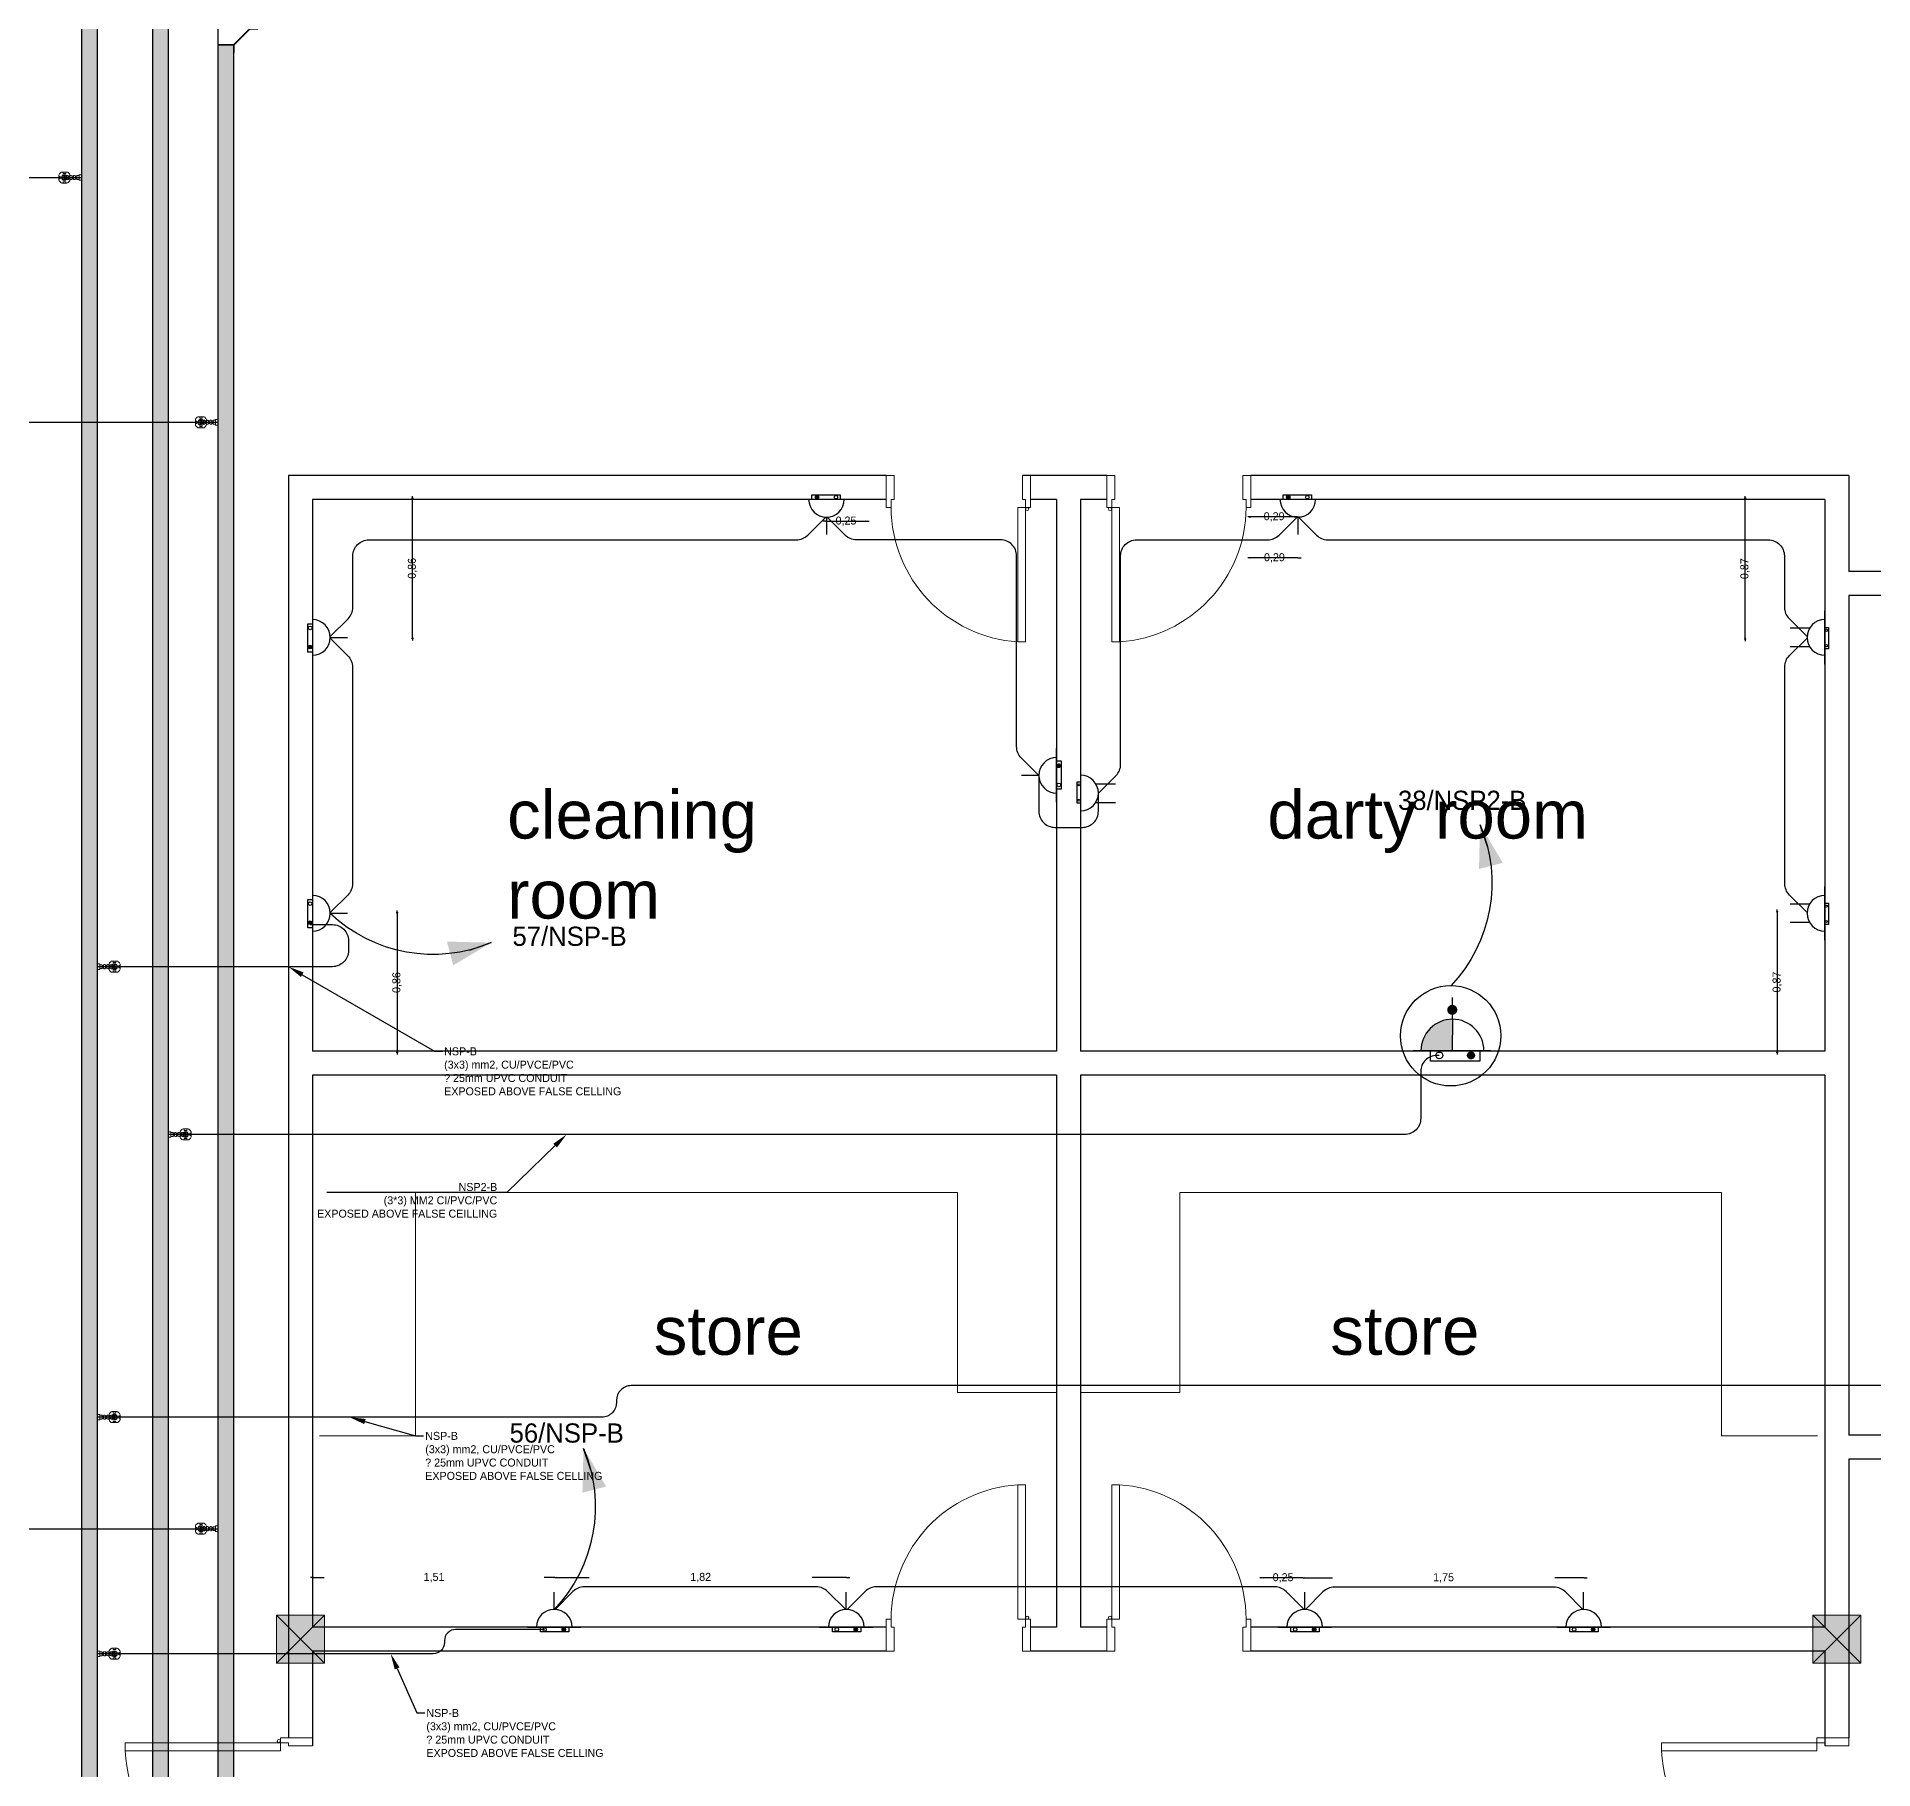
# Model space of a CAD drawing. Extents: x -1451 to 148, y -12854 to 856.
# Drawn here: x 15.75 to 27.23, y 357.39 to 368.22 of the extents above; entities that cross this region are included whole.
import ezdxf
from ezdxf import colors
from ezdxf.entities.mleader import LeaderData, LeaderLine
from ezdxf.enums import TextEntityAlignment as Align
from ezdxf.math import Vec2, Vec3

# ---------------------------------------------------------------- set-up
doc = ezdxf.new("R2010")
doc.units = 0
doc.header["$LTSCALE"] = 0.15
doc.linetypes.add('CONTINOUS', pattern=[0])
doc.layers.get('0').update_dxf_attribs({"color": 252})
doc.layers.get('Defpoints').update_dxf_attribs({"color": 252})
for name, color, linetype in [('0 BDH', 252, 'Continuous'), ('0 NORMAL WIRING', 252, 'Continuous'), ('0 sockets', 252, 'Continuous'), ('0 TEXTT', 4, 'Continuous'), ('0 TRATS', 252, 'Continuous'), ('0 WIRING 3', 4, 'Continuous'), ('AUTOINCR', 7, 'Continuous'), ('CIRCUIT_PRO_LAYER', 7, 'Continuous'), ('CPTOOLS-TRAY', 1, 'Continuous'), ('d1', 252, 'Continuous'), ('E- Power- SYM', 4, 'Continuous'), ('E-SOCK', 2, 'Continuous'), ('TEXT', 3, 'Continuous'), ('XREF', 8, 'Continuous')]:
    doc.layers.add(name, color=color, linetype=linetype)
for name, color, linetype, lineweight in [('0 DIM', 6, 'Continuous', 5), ('0 LEGEND', 140, 'Continuous', 0), ('anal', 252, 'Continuous', 20), ('DOOR', 252, 'Continuous', 20), ('EL-PULL BOX-50', 3, 'Continuous', 0), ('sofa', 252, 'Continuous', 9), ('TMG-LC-ACCEORISE', 1, 'Continuous', 0), ('wall', 252, 'Continuous', 30)]:
    doc.layers.add(name, color=color, linetype=linetype, lineweight=lineweight)
doc.dimstyles.new('ISO-25', dxfattribs={"dimtxt": 0.05, "dimasz": 0.01, "dimexe": 0, "dimexo": 0, "dimtad": 0, "dimtoh": 1, "dimtxsty": 'Standard', "dimblk": 'CLOSED', "dimcen": 2.5, "dimse1": 1, "dimse2": 1, "dimclrd": 1, "dimadec": 0, "dimazin": 0, "dimtfac": 1, "dimtix": 1, "dimtmove": 1, "dimatfit": 0, "dimfxl": 1, "dimarcsym": 0})

# ---------------------------------------------------------------- blocks, each defined once
blk = doc.blocks.new('ARCH')
at = {"layer": 'anal'}
for points in [[(17.55, 358.35), (17.25, 358.35), (17.25, 358.05), (17.55, 358.05)], [(27.15, 358.35), (26.85, 358.35), (26.85, 358.05), (27.15, 358.05)]]:
    blk.add_hatch(color=256, dxfattribs=at).paths.add_polyline_path(points)
for p, q in [((17.25, 358.35), (17.55, 358.05)), ((17.55, 358.35), (17.25, 358.05)), ((17.55, 358.35), (17.25, 358.35)), ((17.25, 358.35), (17.25, 358.05)), ((17.55, 358.05), (17.55, 358.35)), ((26.85, 358.35), (27.15, 358.05)), ((27.15, 358.35), (26.85, 358.05)), ((27.15, 358.35), (26.85, 358.35)), ((26.85, 358.35), (26.85, 358.05)), ((27.15, 358.05), (27.15, 358.35)), ((17.25, 358.05), (17.55, 358.05)), ((26.85, 358.05), (27.15, 358.05))]:
    blk.add_line(p, q, dxfattribs=at)
at = {"layer": 'DOOR'}
for points in [[(21.091, 365.275), (21.061, 365.275), (21.061, 365.475), (21.111, 365.475), (21.111, 365.325), (21.091, 365.325)], [(21.931, 365.275), (21.961, 365.275), (21.961, 365.475), (21.911, 365.475), (21.911, 365.325), (21.931, 365.325)], [(22.469, 365.275), (22.439, 365.275), (22.439, 365.475), (22.489, 365.475), (22.489, 365.325), (22.469, 365.325)], [(23.309, 365.275), (23.339, 365.275), (23.339, 365.475), (23.289, 365.475), (23.289, 365.325), (23.309, 365.325)], [(21.931, 365.275), (21.931, 364.435), (21.883, 364.435), (21.883, 365.275)], [(22.469, 365.275), (22.469, 364.435), (22.517, 364.435), (22.517, 365.275)], [(21.931, 358.325), (21.931, 359.165), (21.883, 359.165), (21.883, 358.325)], [(22.469, 358.325), (22.469, 359.165), (22.517, 359.165), (22.517, 358.325)], [(21.091, 358.325), (21.061, 358.325), (21.061, 358.125), (21.111, 358.125), (21.111, 358.275), (21.091, 358.275)], [(21.931, 358.325), (21.961, 358.325), (21.961, 358.125), (21.911, 358.125), (21.911, 358.275), (21.931, 358.275)], [(22.469, 358.325), (22.439, 358.325), (22.439, 358.125), (22.489, 358.125), (22.489, 358.275), (22.469, 358.275)], [(23.309, 358.325), (23.339, 358.325), (23.339, 358.125), (23.289, 358.125), (23.289, 358.275), (23.309, 358.275)], [(17.275, 357.553), (17.275, 357.583), (17.475, 357.583), (17.475, 357.533), (17.325, 357.533), (17.325, 357.553)], [(26.875, 357.553), (26.875, 357.583), (27.075, 357.583), (27.075, 357.533), (26.925, 357.533), (26.925, 357.553)], [(17.275, 357.553), (16.305, 357.553), (16.305, 357.503), (17.275, 357.503)], [(26.875, 357.553), (25.905, 357.553), (25.905, 357.503), (26.875, 357.503)]]:
    blk.add_lwpolyline(points, close=True, dxfattribs=at)
for centre in [(21.941, 365.265), (22.459, 365.265), (21.941, 358.335), (22.459, 358.335), (17.265, 357.563)]:
    blk.add_circle(centre, 0.01, dxfattribs=at)
for centre, radius, start, end in [((21.936, 365.278), 0.845, 180.2218, 266.3889), ((22.464, 365.278), 0.845, 273.6111, 359.7782), ((21.936, 358.322), 0.845, 93.6111, 179.7782), ((22.464, 358.322), 0.845, 0.2218, 86.3889), ((17.275, 357.553), 0.971, 182.9508, 270), ((26.875, 357.553), 0.971, 182.9508, 270)]:
    blk.add_arc(centre, radius, start, end, dxfattribs=at)
at = {"layer": 'sofa'}
for p, q in [((18.12, 360.992), (21.506, 360.992)), ((18.12, 359.471), (18.12, 360.992)), ((21.506, 360.992), (21.506, 359.743)), ((22.894, 360.992), (22.894, 359.743)), ((26.28, 360.992), (22.894, 360.992)), ((26.28, 359.471), (26.28, 360.992)), ((21.506, 359.743), (22.125, 359.743)), ((22.894, 359.743), (22.275, 359.743)), ((17.52, 359.471), (18.12, 359.471)), ((26.88, 359.471), (26.28, 359.471))]:
    blk.add_line(p, q, dxfattribs=at)
at = {"layer": 'wall'}
for p, q in [((17.325, 365.475), (17.325, 357.583)), ((21.061, 365.475), (17.325, 365.475)), ((22.439, 365.475), (21.911, 365.475)), ((27.075, 365.475), (23.339, 365.475)), ((27.075, 365.475), (27, 365.475)), ((27.075, 365.475), (27.075, 364.875)), ((17.475, 365.325), (17.475, 361.875)), ((21.061, 365.325), (17.475, 365.325)), ((17.475, 365.325), (17.475, 364.275)), ((22.125, 365.325), (21.961, 365.325)), ((22.125, 365.325), (22.125, 361.875)), ((22.275, 365.325), (22.275, 361.875)), ((22.439, 365.325), (22.275, 365.325)), ((22.439, 365.325), (22.275, 365.325)), ((23.925, 365.325), (23.339, 365.325)), ((23.925, 365.325), (23.339, 365.325)), ((26.925, 365.325), (23.339, 365.325)), ((26.925, 365.325), (26.925, 361.875)), ((26.925, 365.325), (26.925, 361.875)), ((27.075, 365.325), (27.075, 364.875)), ((27.499, 364.875), (27.075, 364.875)), ((27.075, 364.725), (27.075, 363.075)), ((27.075, 364.725), (27.075, 362.175)), ((27.499, 364.725), (27.075, 364.725)), ((17.475, 364.125), (17.475, 361.875)), ((26.925, 364.125), (26.925, 361.875)), ((27.074, 362.204), (27.075, 359.475)), ((22.125, 361.875), (17.475, 361.875)), ((26.925, 361.875), (22.275, 361.875)), ((22.125, 361.725), (17.475, 361.725)), ((17.475, 361.725), (17.475, 360.675)), ((17.475, 361.725), (17.475, 358.275)), ((22.125, 361.725), (22.125, 358.275)), ((26.925, 361.725), (22.275, 361.725)), ((22.275, 361.725), (22.275, 358.275)), ((26.925, 361.725), (26.925, 360.675)), ((26.925, 361.725), (26.925, 358.275)), ((27.549, 359.475), (27.075, 359.475)), ((27.499, 359.325), (27.075, 359.325)), ((27.075, 359.325), (27.075, 358.275)), ((21.061, 358.275), (17.475, 358.275)), ((22.125, 358.275), (21.961, 358.275)), ((22.439, 358.275), (22.275, 358.275)), ((23.925, 358.275), (23.339, 358.275)), ((26.925, 358.275), (23.911, 358.275)), ((27.075, 358.282), (27.075, 357.583)), ((27.075, 358.282), (27.075, 357.583)), ((21.061, 358.125), (17.475, 358.125)), ((17.475, 358.125), (17.475, 357.533)), ((22.439, 358.125), (21.961, 358.125)), ((23.925, 358.125), (23.339, 358.125)), ((26.925, 358.125), (23.917, 358.125)), ((26.925, 358.125), (26.925, 357.533)), ((26.925, 358.125), (26.925, 357.533))]:
    blk.add_line(p, q, dxfattribs=at)
at = {"layer": 'd1', "char_height": 0.3, "width": 2.4256, "attachment_point": 1}
for s, insert in [('{\\fArial|b0|i0|c0|p34;cleaning room}', (18.692, 363.505)), ('{\\fArial|b0|i0|c0|p34;darty room}', (23.442, 363.505)), ('{\\fArial|b0|i0|c0|p34;store}', (19.608, 360.278)), ('{\\fArial|b0|i0|c0|p34;store}', (23.835, 360.278))]:
    blk.add_mtext(s, dxfattribs=dict(at, insert=insert))
blk = doc.blocks.new('*U293')
at = {"linetype": 'ByBlock'}
h = blk.add_hatch(dxfattribs=at)
h.set_pattern_fill('ANGLE', color=2)
h.set_pattern_definition([(0, (-301.6926, 2.516), (0, 6.985), [5.08, -1.905]), (90, (-301.6926, 2.516), (-6.985, 4e-16), [5.08, -1.905])])
h.paths.add_polyline_path([(87, -25, 1), (127, -25, 1)])
at = {"color": 6, "linetype": 'ByBlock'}
blk.add_lwpolyline([(-154, 0), (164, 0), (164, -52), (-154, -52)], close=True, dxfattribs=at)
for centre in [(-107, -25), (107, -25)]:
    blk.add_circle(centre, 20.1, dxfattribs=at)
at = {"layer": 'E-SOCK'}
for p, q in [((0, 200), (0, 395)), ((-300, 0), (300, 0))]:
    blk.add_line(p, q, dxfattribs=at)
blk.add_arc((0, 0), 200, 0, 180, dxfattribs=at)
blk = doc.blocks.new('POWER SOCKET')
at = {"linetype": 'ByBlock'}
h = blk.add_hatch(dxfattribs=at)
h.set_pattern_fill('ANGLE', color=2)
h.set_pattern_definition([(0, (0, 0), (0, 6.985), [5.08, -1.905]), (90, (0, 0), (-6.985, 4e-16), [5.08, -1.905])])
h.paths.add_polyline_path([(127, -39, 1), (183, -39, 1)])
at = {"layer": 'E- Power- SYM'}
blk.add_hatch(color=256, dxfattribs=at).paths.add_polyline_path([(0, 262, 0.414214), (-262, 0), (-3, 0)])
at = {"layer": 'XREF'}
h = blk.add_hatch(color=1, dxfattribs=at)
edge = h.paths.add_edge_path()
edge.add_arc((-1, 340), 42.3, 0, 360)
at = {"color": 6, "linetype": 'ByBlock'}
blk.add_lwpolyline([(-183, 0), (229, 0), (229, -88), (-183, -88)], close=True, dxfattribs=at)
for centre in [(-109, -39), (155, -39)]:
    blk.add_circle(centre, 27.9, dxfattribs=at)
at = {"layer": 'E- Power- SYM'}
for p, q in [((0, 262, 0), (0, 442, 0)), ((321, 0, 0), (-327, 0, 0))]:
    blk.add_line(p, q, dxfattribs=at)
at = {"layer": 'E- Power- SYM', "elevation": 0}
blk.add_lwpolyline([(0, 262), (-3, 0)], dxfattribs=at)
at = {"layer": 'E- Power- SYM'}
blk.add_circle((-14, 124, 0), 418, dxfattribs=at)
blk.add_arc((0, 0, 0), 262, 0, 180, dxfattribs=at)
blk = doc.blocks.new('s')
at = {"layer": '0 BDH', "linetype": 'ByBlock'}
h = blk.add_hatch(dxfattribs=at)
h.set_pattern_fill('ANGLE', color=2)
h.set_pattern_definition([(0, (-147.759, -393.318), (0, 6.985), [5.08, -1.905]), (90, (-147.759, -393.318), (-6.985, 4e-16), [5.08, -1.905])])
h.paths.add_polyline_path([(0.073, 0.002, 1), (0.054, 0.002, 1)])
at = {"layer": '0 BDH', "color": 6, "linetype": 'ByBlock'}
blk.add_lwpolyline([(-0.089, 0.015), (0.089, 0.015), (0.089, -0.015), (-0.089, -0.015)], close=True, dxfattribs=at)
for centre in [(-0.064, 0.002), (0.064, 0.002)]:
    blk.add_circle(centre, 0.00918, dxfattribs=at)
blk = doc.blocks.new('*U278')
at = {"layer": 'E-SOCK'}
for p, q in [((-0.077, -0.021), (-0.077, 0.142)), ((0.077, -0.021), (0.077, 0.142)), ((-0.223, -0.149), (0.223, -0.149))]:
    blk.add_line(p, q, dxfattribs=at)
blk.add_arc((0, -0.149), 0.149, 0, 180, dxfattribs=at)
at = {"layer": '0 BDH', "color": 6, "linetype": 'ByBlock'}
blk.add_blockref('s', (-0.005, -0.163), dxfattribs=at)
blk = doc.blocks.new('*U64')
at = {"transparency": 33554687}
blk.add_line((-558.4, 70.7), (-626.2, 129.6), dxfattribs=at)
blk.add_lwpolyline([(-626.2, 129.6, 0, 96, 0), (-492.9, 30.1, 96, 96, 0)], format="xyseb", dxfattribs=at)
at = {"ltscale": 0.2, "transparency": 33554687}
blk.add_arc((-214.3, 542.2), 583, 225.05092, 291.56782, dxfattribs=at)
blk = doc.blocks.new('N')
at = {"layer": 'TEXT', "transparency": 33554687, "xscale": -0.0016, "yscale": 0.0016, "zscale": 0.0016, "rotation": 68.01807446485657}
blk.add_blockref('*U64', (0, 0), dxfattribs=at)
blk = doc.blocks.new('*U199')
at = {"color": 0, "const_width": 0.01}
for points in [[(-0.05, 0.15), (-0.05, 0.2)], [(0.05, 0.15), (0.05, 0.2)], [(0.2, 0.05), (0.15, 0.05)], [(0.2, -0.05), (0.15, -0.05)]]:
    blk.add_lwpolyline(points, dxfattribs=at)
at = {"layer": 'CIRCUIT_PRO_LAYER', "color": 0, "const_width": 0.01}
blk.add_lwpolyline([(-0.05, -0.05), (-0.05, 0.15), (0.05, 0.15), (0.15, 0.05), (0.15, -0.05)], close=True, dxfattribs=at)
blk = doc.blocks.new('*U208')
at = {"layer": 'CPTOOLS-TRAY'}
h = blk.add_hatch(dxfattribs=at)
h.set_pattern_fill('HEX', color=0, scale=0.005)
h.paths.add_polyline_path([(0.05, 27.301), (-0.05, 27.301), (-0.05, 0), (0.05, 0)])
at = {"layer": 'CPTOOLS-TRAY', "color": 0}
blk.add_lwpolyline([(0.05, 27.301), (-0.05, 27.301), (-0.05, 0), (0.05, 0)], close=True, dxfattribs=at)
blk = doc.blocks.new('K7X7X1U5B4')
at = {"layer": '0 TRATS', "color": 0, "linetype": 'ByBlock'}
for name, p, rotation in [('*U199', (16.935, 368.317), 270), ('*U208', (16.935, 368.167), 180)]:
    blk.add_blockref(name, p, dxfattribs=dict(at, rotation=rotation))
blk = doc.blocks.new('*U241')
at = {"layer": 'CPTOOLS-TRAY'}
h = blk.add_hatch(dxfattribs=at)
h.set_pattern_fill('HEX', color=0, scale=0.005)
h.paths.add_polyline_path([(0.05, 28.225), (-0.05, 28.225), (-0.05, 0), (0.05, 0)])
at = {"layer": 'CPTOOLS-TRAY', "color": 0}
blk.add_lwpolyline([(0.05, 28.225), (-0.05, 28.225), (-0.05, 0), (0.05, 0)], close=True, dxfattribs=at)
blk = doc.blocks.new('C5A2A8X4T8')
at = {"layer": '0 TRATS', "color": 0, "linetype": 'ByBlock', "rotation": 180}
blk.add_blockref('*U241', (16.526, 368.629), dxfattribs=at)
blk = doc.blocks.new('*U261')
at = {"layer": 'CPTOOLS-TRAY'}
h = blk.add_hatch(dxfattribs=at)
h.set_pattern_fill('HEX', color=0, scale=0.005)
h.paths.add_polyline_path([(0.05, 29.284), (-0.05, 29.284), (-0.05, 0), (0.05, 0)])
at = {"layer": 'CPTOOLS-TRAY', "color": 0}
blk.add_lwpolyline([(0.05, 29.284), (-0.05, 29.284), (-0.05, 0), (0.05, 0)], close=True, dxfattribs=at)
blk = doc.blocks.new('W2J0O4G0K3')
at = {"layer": '0 TRATS', "color": 0, "linetype": 'ByBlock', "rotation": 180}
blk.add_blockref('*U261', (16.082, 369.226), dxfattribs=at)
blk = doc.blocks.new('JUNCTION BOX 2')
at = {"layer": 'TMG-LC-ACCEORISE', "color": 1, "ltscale": 0.4}
blk.add_lwpolyline([(-27, -85), (27, -85, 0.198912), (40, -79), (54, -66, 0.198912), (59, -53), (59, 2, 0.198912), (54, 15), (40, 28, 0.198912), (27, 34), (-27, 34, 0.198912), (-40, 28), (-54, 15, 0.198912), (-60, 2), (-60, -25), (-60, -53, 0.198912), (-54, -66), (-40, -79, 0.198912)], format="xyb", close=True, dxfattribs=at)
for points in [[(-14, 34), (12, 34), (12, 20), (-14, 20)], [(-60, -12), (-60, -39), (-45, -39), (-45, -12)], [(-14, -85), (12, -85), (12, -71), (-14, -71)], [(59, -12), (59, -39), (45, -39), (45, -12)]]:
    blk.add_lwpolyline(points, close=True, dxfattribs=at)
at = {"layer": 'TMG-LC-ACCEORISE', "color": 1}
for points in [[(0, 7), (0, -58)], [(-32, -25), (32, -25)]]:
    blk.add_lwpolyline(points, dxfattribs=at)
blk.add_circle((0, -25), 32.2, dxfattribs=at)
blk = doc.blocks.new('EMT CON. ADAPTER')
at = {"linetype": 'CONTINOUS'}
for points in [[(-60, 25), (-60, -25), (-30, -25), (-30, 25)], [(0, 35), (-30, 35), (-30, -35), (0, -35)]]:
    blk.add_lwpolyline(points, close=True, dxfattribs=at)
blk = doc.blocks.new('WERG')
at = {"layer": '0 LEGEND', "color": 1, "ltscale": 0.05}
for p, q in [((-43, 16), (-43, -16)), ((-27, 26), (-33, 26)), ((-17, 17), (0, 17)), ((-17, -16), (-17, 16)), ((-33, -26), (-27, -26)), ((-17, -17), (0, -17))]:
    blk.add_line(p, q, dxfattribs=at)
for centre, start, end in [((-33, 16), 90.0002, 180.0002), ((-27, 16), 0.0002, 90.0002), ((-33, -16), 180.0002, 270.0002), ((-27, -16), 270.0002, 0.0002)]:
    blk.add_arc(centre, 10, start, end, dxfattribs=at)
blk = doc.blocks.new('*U304')
at = {"layer": '0 LEGEND', "ltscale": 0.05}
for p in [(-189, 0), (-146, 0), (-103, 0), (-60, 0)]:
    blk.add_blockref('WERG', p, dxfattribs=at)
at = {"layer": '0 LEGEND', "ltscale": 0.05, "xscale": -1, "rotation": 180}
blk.add_blockref('EMT CON. ADAPTER', (0, 0), dxfattribs=at)
blk = doc.blocks.new('DD')
at = {"layer": 'EL-PULL BOX-50', "extrusion": (-3.54521e-15, -0.013854, 0.999904), "xscale": -0.002311763713811701, "yscale": 0.002311763713811701, "zscale": 0.002311763713811699, "rotation": 180}
blk.add_blockref('JUNCTION BOX 2', (0, 0.367, -0.001), dxfattribs=at)
at = {"layer": 'EL-PULL BOX-50', "xscale": -0.001964999156739888, "yscale": 0.001964999156739888, "zscale": 0.001964999156739888, "rotation": 90}
blk.add_blockref('*U304', (0, 0), dxfattribs=at)
blk = doc.blocks.new('_Closed')
at = {"color": 0, "linetype": 'ByBlock', "lineweight": -2}
for p, q in [((-1, 0.2), (0, 0)), ((-1, 0.2), (-1, -0.2)), ((0, 0), (-1, -0.2)), ((0, 0), (-1, 0))]:
    blk.add_line(p, q, dxfattribs=at)
blk = doc.blocks.new('*D374')
at = {"layer": '0 DIM', "color": 1, "linetype": 'ByBlock', "lineweight": -2, "transparency": 16777216}
for p, q in [((26.628, 362.752), (26.628, 362.762)), ((26.628, 362.742), (26.628, 361.875)), ((26.628, 361.865), (26.628, 361.855))]:
    blk.add_line(p, q, dxfattribs=at)
at = {"layer": 'Defpoints', "color": 0, "linetype": 'ByBlock', "transparency": 16777216}
for p in [(26.937, 362.742), (26.628, 361.875), (26.925, 361.875)]:
    blk.add_point(p, dxfattribs=at)
at = {"layer": '0 DIM', "color": 1, "linetype": 'ByBlock', "lineweight": -2, "transparency": 16777216, "xscale": 0.01, "yscale": 0.01, "zscale": 0.01}
for p, rotation in [((26.628, 362.742), 270), ((26.628, 361.875), 90)]:
    blk.add_blockref('_Closed', p, dxfattribs=dict(at, rotation=rotation))
at = {"layer": '0 DIM', "color": 0, "linetype": 'ByBlock', "transparency": 16777216, "insert": (26.628, 362.308), "char_height": 0.05, "attachment_point": 5, "rotation": 90}
blk.add_mtext('0,87', dxfattribs=at)
blk = doc.blocks.new('*D375')
at = {"layer": '0 DIM', "color": 1, "linetype": 'ByBlock', "lineweight": -2, "transparency": 16777216}
for p, q in [((26.427, 365.335), (26.427, 365.345)), ((26.427, 364.459), (26.427, 365.325)), ((26.427, 364.449), (26.427, 364.439))]:
    blk.add_line(p, q, dxfattribs=at)
at = {"layer": 'Defpoints', "color": 0, "linetype": 'ByBlock', "transparency": 16777216}
for p in [(26.427, 365.325), (26.925, 365.325), (26.947, 364.459)]:
    blk.add_point(p, dxfattribs=at)
at = {"layer": '0 DIM', "color": 1, "linetype": 'ByBlock', "lineweight": -2, "transparency": 16777216, "xscale": 0.01, "yscale": 0.01, "zscale": 0.01}
for p, rotation in [((26.427, 365.325), 270), ((26.427, 364.459), 90)]:
    blk.add_blockref('_Closed', p, dxfattribs=dict(at, rotation=rotation))
at = {"layer": '0 DIM', "color": 0, "linetype": 'ByBlock', "transparency": 16777216, "insert": (26.427, 364.892), "char_height": 0.05, "attachment_point": 5, "rotation": 90}
blk.add_mtext('0,87', dxfattribs=at)
blk = doc.blocks.new('*D376')
at = {"layer": '0 DIM', "color": 1, "linetype": 'ByBlock', "lineweight": -2, "transparency": 16777216}
for p, q in [((23.329, 364.959), (23.319, 364.959)), ((23.632, 364.959), (23.339, 364.959)), ((23.642, 364.959), (23.652, 364.959))]:
    blk.add_line(p, q, dxfattribs=at)
at = {"layer": 'Defpoints', "color": 0, "linetype": 'ByBlock', "transparency": 16777216}
for p in [(23.339, 365.325), (23.632, 365.325), (23.339, 364.959)]:
    blk.add_point(p, dxfattribs=at)
at = {"layer": '0 DIM', "color": 1, "linetype": 'ByBlock', "lineweight": -2, "transparency": 16777216, "xscale": 0.01, "yscale": 0.01, "zscale": 0.01}
blk.add_blockref('_Closed', (23.339, 364.959), dxfattribs=at)
at = {"layer": '0 DIM', "color": 1, "linetype": 'ByBlock', "lineweight": -2, "transparency": 16777216, "xscale": 0.01, "yscale": 0.01, "zscale": 0.01, "rotation": 180}
blk.add_blockref('_Closed', (23.632, 364.959), dxfattribs=at)
at = {"layer": '0 DIM', "color": 0, "linetype": 'ByBlock', "transparency": 16777216, "insert": (23.486, 364.959), "char_height": 0.05, "attachment_point": 5}
blk.add_mtext('0,29', dxfattribs=at)
blk = doc.blocks.new('*D377')
at = {"layer": '0 DIM', "color": 1, "linetype": 'ByBlock', "lineweight": -2, "transparency": 16777216}
for p, q in [((20.674, 365.188), (20.664, 365.188)), ((20.684, 365.188), (20.933, 365.188)), ((20.943, 365.188), (20.953, 365.188))]:
    blk.add_line(p, q, dxfattribs=at)
at = {"layer": 'Defpoints', "color": 0, "linetype": 'ByBlock', "transparency": 16777216}
for p in [(20.684, 365.339), (20.933, 365.339), (20.933, 365.188)]:
    blk.add_point(p, dxfattribs=at)
at = {"layer": '0 DIM', "color": 1, "linetype": 'ByBlock', "lineweight": -2, "transparency": 16777216, "xscale": 0.01, "yscale": 0.01, "zscale": 0.01}
blk.add_blockref('_Closed', (20.684, 365.188), dxfattribs=at)
at = {"layer": '0 DIM', "color": 1, "linetype": 'ByBlock', "lineweight": -2, "transparency": 16777216, "xscale": 0.01, "yscale": 0.01, "zscale": 0.01, "rotation": 180}
blk.add_blockref('_Closed', (20.933, 365.188), dxfattribs=at)
at = {"layer": '0 DIM', "color": 0, "linetype": 'ByBlock', "transparency": 16777216, "insert": (20.809, 365.188), "char_height": 0.05, "attachment_point": 5}
blk.add_mtext('0,25', dxfattribs=at)
blk = doc.blocks.new('*D378')
at = {"layer": '0 DIM', "color": 1, "linetype": 'ByBlock', "lineweight": -2, "transparency": 16777216}
for p, q in [((18.101, 365.335), (18.101, 365.345)), ((18.101, 364.463), (18.101, 365.325)), ((18.101, 364.453), (18.101, 364.443))]:
    blk.add_line(p, q, dxfattribs=at)
at = {"layer": 'Defpoints', "color": 0, "linetype": 'ByBlock', "transparency": 16777216}
for p in [(17.475, 365.325), (18.101, 365.325), (17.475, 364.463)]:
    blk.add_point(p, dxfattribs=at)
at = {"layer": '0 DIM', "color": 1, "linetype": 'ByBlock', "lineweight": -2, "transparency": 16777216, "xscale": 0.01, "yscale": 0.01, "zscale": 0.01}
for p, rotation in [((18.101, 365.325), 270), ((18.101, 364.463), 90)]:
    blk.add_blockref('_Closed', p, dxfattribs=dict(at, rotation=rotation))
at = {"layer": '0 DIM', "color": 0, "linetype": 'ByBlock', "transparency": 16777216, "insert": (18.101, 364.894), "char_height": 0.05, "attachment_point": 5, "rotation": 90}
blk.add_mtext('0,86', dxfattribs=at)
blk = doc.blocks.new('*D379')
at = {"layer": '0 DIM', "color": 1, "linetype": 'ByBlock', "lineweight": -2, "transparency": 16777216}
for p, q in [((18.004, 362.745), (18.004, 362.755)), ((18.004, 362.735), (18.004, 361.875)), ((18.004, 361.865), (18.004, 361.855))]:
    blk.add_line(p, q, dxfattribs=at)
at = {"layer": 'Defpoints', "color": 0, "linetype": 'ByBlock', "transparency": 16777216}
for p in [(17.475, 362.735), (17.475, 361.875), (18.004, 361.875)]:
    blk.add_point(p, dxfattribs=at)
at = {"layer": '0 DIM', "color": 1, "linetype": 'ByBlock', "lineweight": -2, "transparency": 16777216, "xscale": 0.01, "yscale": 0.01, "zscale": 0.01}
for p, rotation in [((18.004, 362.735), 270), ((18.004, 361.875), 90)]:
    blk.add_blockref('_Closed', p, dxfattribs=dict(at, rotation=rotation))
at = {"layer": '0 DIM', "color": 0, "linetype": 'ByBlock', "transparency": 16777216, "insert": (18.004, 362.305), "char_height": 0.05, "attachment_point": 5, "rotation": 90}
blk.add_mtext('0,86', dxfattribs=at)
blk = doc.blocks.new('*D380')
at = {"layer": '0 DIM', "color": 1, "linetype": 'ByBlock', "lineweight": -2, "transparency": 16777216}
for p, q in [((17.472, 358.585), (17.462, 358.585)), ((17.482, 358.585), (17.548, 358.585)), ((18.989, 358.585), (18.923, 358.585)), ((18.999, 358.585), (19.009, 358.585))]:
    blk.add_line(p, q, dxfattribs=at)
at = {"layer": 'Defpoints', "color": 0, "linetype": 'ByBlock', "transparency": 16777216}
for p in [(17.482, 358.585), (17.482, 358.261), (18.989, 358.261)]:
    blk.add_point(p, dxfattribs=at)
at = {"layer": '0 DIM', "color": 1, "linetype": 'ByBlock', "lineweight": -2, "transparency": 16777216, "xscale": 0.01, "yscale": 0.01, "zscale": 0.01}
blk.add_blockref('_Closed', (17.482, 358.585), dxfattribs=at)
at = {"layer": '0 DIM', "color": 1, "linetype": 'ByBlock', "lineweight": -2, "transparency": 16777216, "xscale": 0.01, "yscale": 0.01, "zscale": 0.01, "rotation": 180}
blk.add_blockref('_Closed', (18.989, 358.585), dxfattribs=at)
at = {"layer": '0 DIM', "color": 0, "linetype": 'ByBlock', "transparency": 16777216, "insert": (18.235, 358.585), "char_height": 0.05, "attachment_point": 5}
blk.add_mtext('1,51', dxfattribs=at)
blk = doc.blocks.new('*D381')
at = {"layer": '0 DIM', "color": 1, "linetype": 'ByBlock', "lineweight": -2, "transparency": 16777216}
for p, q in [((18.979, 358.585), (18.969, 358.585)), ((18.989, 358.585), (19.205, 358.585)), ((20.813, 358.585), (20.597, 358.585)), ((20.823, 358.585), (20.833, 358.585))]:
    blk.add_line(p, q, dxfattribs=at)
at = {"layer": 'Defpoints', "color": 0, "linetype": 'ByBlock', "transparency": 16777216}
for p in [(20.813, 358.585), (18.989, 358.261), (20.813, 358.261)]:
    blk.add_point(p, dxfattribs=at)
at = {"layer": '0 DIM', "color": 1, "linetype": 'ByBlock', "lineweight": -2, "transparency": 16777216, "xscale": 0.01, "yscale": 0.01, "zscale": 0.01}
blk.add_blockref('_Closed', (18.989, 358.585), dxfattribs=at)
at = {"layer": '0 DIM', "color": 1, "linetype": 'ByBlock', "lineweight": -2, "transparency": 16777216, "xscale": 0.01, "yscale": 0.01, "zscale": 0.01, "rotation": 180}
blk.add_blockref('_Closed', (20.813, 358.585), dxfattribs=at)
at = {"layer": '0 DIM', "color": 0, "linetype": 'ByBlock', "transparency": 16777216, "insert": (19.901, 358.585), "char_height": 0.05, "attachment_point": 5}
blk.add_mtext('1,82', dxfattribs=at)
blk = doc.blocks.new('*D382')
at = {"layer": '0 DIM', "color": 1, "linetype": 'ByBlock', "lineweight": -2, "transparency": 16777216}
for p, q in [((23.405, 358.583), (23.395, 358.583)), ((23.666, 358.583), (23.415, 358.583)), ((23.676, 358.583), (23.686, 358.583))]:
    blk.add_line(p, q, dxfattribs=at)
at = {"layer": 'Defpoints', "color": 0, "linetype": 'ByBlock', "transparency": 16777216}
for p in [(23.415, 358.583), (23.415, 358.259), (23.666, 358.259)]:
    blk.add_point(p, dxfattribs=at)
at = {"layer": '0 DIM', "color": 1, "linetype": 'ByBlock', "lineweight": -2, "transparency": 16777216, "xscale": 0.01, "yscale": 0.01, "zscale": 0.01}
blk.add_blockref('_Closed', (23.415, 358.583), dxfattribs=at)
at = {"layer": '0 DIM', "color": 1, "linetype": 'ByBlock', "lineweight": -2, "transparency": 16777216, "xscale": 0.01, "yscale": 0.01, "zscale": 0.01, "rotation": 180}
blk.add_blockref('_Closed', (23.666, 358.583), dxfattribs=at)
at = {"layer": '0 DIM', "color": 0, "linetype": 'ByBlock', "transparency": 16777216, "insert": (23.54, 358.583), "char_height": 0.05, "attachment_point": 5}
blk.add_mtext('0,25', dxfattribs=at)
blk = doc.blocks.new('*D383')
at = {"layer": '0 DIM', "color": 1, "linetype": 'ByBlock', "lineweight": -2, "transparency": 16777216}
for p, q in [((23.656, 358.583), (23.646, 358.583)), ((23.666, 358.583), (23.848, 358.583)), ((25.421, 358.583), (25.239, 358.583)), ((25.431, 358.583), (25.441, 358.583))]:
    blk.add_line(p, q, dxfattribs=at)
at = {"layer": 'Defpoints', "color": 0, "linetype": 'ByBlock', "transparency": 16777216}
for p in [(25.421, 358.583), (23.666, 358.259), (25.421, 358.261)]:
    blk.add_point(p, dxfattribs=at)
at = {"layer": '0 DIM', "color": 1, "linetype": 'ByBlock', "lineweight": -2, "transparency": 16777216, "xscale": 0.01, "yscale": 0.01, "zscale": 0.01}
blk.add_blockref('_Closed', (23.666, 358.583), dxfattribs=at)
at = {"layer": '0 DIM', "color": 1, "linetype": 'ByBlock', "lineweight": -2, "transparency": 16777216, "xscale": 0.01, "yscale": 0.01, "zscale": 0.01, "rotation": 180}
blk.add_blockref('_Closed', (25.421, 358.583), dxfattribs=at)
at = {"layer": '0 DIM', "color": 0, "linetype": 'ByBlock', "transparency": 16777216, "insert": (24.543, 358.583), "char_height": 0.05, "attachment_point": 5}
blk.add_mtext('1,75', dxfattribs=at)
blk = doc.blocks.new('*D407')
at = {"layer": '0 DIM', "color": 1, "linetype": 'ByBlock', "lineweight": -2, "transparency": 16777216}
for p, q in [((23.329, 365.215), (23.319, 365.215)), ((23.629, 365.215), (23.339, 365.215)), ((23.639, 365.215), (23.649, 365.215))]:
    blk.add_line(p, q, dxfattribs=at)
at = {"layer": 'Defpoints', "color": 0, "linetype": 'ByBlock', "transparency": 16777216}
for p in [(23.339, 365.339), (23.629, 365.339), (23.339, 365.215)]:
    blk.add_point(p, dxfattribs=at)
at = {"layer": '0 DIM', "color": 1, "linetype": 'ByBlock', "lineweight": -2, "transparency": 16777216, "xscale": 0.01, "yscale": 0.01, "zscale": 0.01}
blk.add_blockref('_Closed', (23.339, 365.215), dxfattribs=at)
at = {"layer": '0 DIM', "color": 1, "linetype": 'ByBlock', "lineweight": -2, "transparency": 16777216, "xscale": 0.01, "yscale": 0.01, "zscale": 0.01, "rotation": 180}
blk.add_blockref('_Closed', (23.629, 365.215), dxfattribs=at)
at = {"layer": '0 DIM', "color": 0, "linetype": 'ByBlock', "transparency": 16777216, "insert": (23.484, 365.215), "char_height": 0.05, "attachment_point": 5}
blk.add_mtext('0,29', dxfattribs=at)

msp = doc.modelspace()

# ---------------------------------------------------------------- linework, layer by layer
at = {"layer": '0 NORMAL WIRING', "color": 3}
for points in [[(17.586, 364.467), (17.698, 364.579, 0.198912), (17.728, 364.65), (17.728, 364.972, -0.414214), (17.828, 365.072), (20.499, 365.072, 0.198912), (20.57, 365.102), (20.682, 365.214)], [(22.014, 363.6), (21.904, 363.709, -0.198912), (21.875, 363.78), (21.875, 364.972, 0.414214), (21.775, 365.072), (20.874, 365.072, -0.198912), (20.803, 365.102), (20.691, 365.214)], [(22.386, 363.489), (22.496, 363.598, 0.198912), (22.525, 363.669), (22.525, 364.972, -0.414214), (22.625, 365.072), (23.444, 365.072, 0.198912), (23.515, 365.102), (23.627, 365.214)], [(23.636, 365.214), (23.749, 365.102, 0.198912), (23.819, 365.072), (26.572, 365.072, -0.414214), (26.672, 364.972), (26.672, 364.65, 0.198912), (26.702, 364.58), (26.814, 364.467)], [(17.586, 364.458), (17.696, 364.348, -0.198912), (17.725, 364.277), (17.725, 362.922, -0.198912), (17.696, 362.851), (17.586, 362.742)], [(26.814, 362.742), (26.704, 362.852, -0.198912), (26.675, 362.923), (26.675, 364.278, -0.198912), (26.704, 364.349), (26.814, 364.458)], [(22.014, 363.6), (22.014, 363.375, 0.414214), (22.114, 363.275), (22.286, 363.275, 0.414214), (22.386, 363.375), (22.386, 363.489)], [(20.807, 358.386), (20.694, 358.498, 0.198917), (20.624, 358.528), (19.174, 358.528, 0.198908), (19.103, 358.498), (18.991, 358.386)], [(23.671, 358.386), (23.559, 358.498, 0.198915), (23.488, 358.528), (20.999, 358.528, 0.198909), (20.928, 358.498), (20.816, 358.386)], [(25.414, 358.386), (25.304, 358.496, 0.198912), (25.233, 358.525), (23.86, 358.525, 0.198912), (23.789, 358.496), (23.68, 358.386)]]:
    msp.add_lwpolyline(points, format="xyb", dxfattribs=at)
at = {"layer": '0 sockets', "color": 1, "linetype": 'ByBlock'}
msp.add_lwpolyline([(13, 367.337), (16.032, 367.337)], dxfattribs=at)
at = {"layer": '0 sockets', "color": 6, "linetype": 'ByBlock'}
for points in [[(13, 365.807), (16.885, 365.807)], [(12.975, 358.891), (16.885, 358.891)]]:
    msp.add_lwpolyline(points, dxfattribs=at)
at = {"layer": '0 sockets', "color": 1, "linetype": 'ByBlock'}
for points in [[(17.461, 362.667), (17.6, 362.667, -0.414214), (17.7, 362.567), (17.7, 362.504, -0.414214), (17.6, 362.404), (16.132, 362.404)], [(29.95, 359.785), (19.467, 359.785, 0.414214), (19.375, 359.692), (19.375, 359.681, -0.414214), (19.283, 359.588), (16.132, 359.588)], [(18.926, 358.261), (18.37, 358.261, 0.414214), (18.3, 358.191), (18.3, 358.179, -0.414214), (18.23, 358.109), (16.132, 358.109)]]:
    msp.add_lwpolyline(points, format="xyb", dxfattribs=at)
at = {"layer": '0 sockets', "color": 4, "linetype": 'ByBlock'}
msp.add_lwpolyline([(24.516, 361.849), (24.5, 361.849, 0.414214), (24.4, 361.749), (24.4, 361.455, -0.414214), (24.3, 361.355), (16.576, 361.355)], format="xyb", dxfattribs=at)

# ---------------------------------------------------------------- block references
at = {"layer": '0 BDH', "color": 6, "linetype": 'ByBlock'}
for p in [(24.588, 362.285), (18.986, 358.386)]:
    msp.add_blockref('N', p, dxfattribs=at)
at = {"layer": '0 BDH', "color": 6, "linetype": 'ByBlock', "rotation": 270}
msp.add_blockref('N', (17.586, 362.737), dxfattribs=at)
at = {"layer": '0 sockets', "color": 3}
msp.add_blockref('ARCH', (0, 0), dxfattribs=at)
for name, p, xscale, yscale, zscale, rotation in [('*U293', (20.687, 365.325), 0.0005570000000000001, 0.0005570000000000001, 0.0005570000000000001, 180), ('*U293', (23.632, 365.325), 0.0005570000000000001, 0.0005570000000000001, 0.0005570000000000001, 180), ('*U293', (17.475, 364.462), 0.0005570000000000001, 0.0005570000000000001, 0.0005570000000000001, 270), ('*U278', (26.814, 364.462), 0.75, 0.75, 0.75, 90), ('*U293', (22.125, 363.6), 0.0005570000000000001, 0.0005570000000000001, 0.0005570000000000001, 90), ('*U278', (22.386, 363.489), 0.75, 0.75, 0.75, 270), ('*U293', (17.475, 362.738), 0.0005570000000000001, 0.0005570000000000001, 0.0005570000000000001, 270), ('*U278', (26.814, 362.738), 0.75, 0.75, 0.75, 90)]:
    msp.add_blockref(name, p, dxfattribs=dict(at, xscale=xscale, yscale=yscale, zscale=zscale, rotation=rotation))
for name, p, xscale, yscale, zscale in [('POWER SOCKET', (24.598, 361.879), 0.00075, 0.00075, 0.00075), ('*U293', (18.986, 358.275), 0.0005570000000000001, 0.0005570000000000001, 0.0005570000000000001), ('*U293', (20.811, 358.275), 0.0005570000000000001, 0.0005570000000000001, 0.0005570000000000001), ('*U293', (23.675, 358.275), 0.0005570000000000001, 0.0005570000000000001, 0.0005570000000000001), ('*U293', (25.418, 358.275), 0.0005570000000000001, 0.0005570000000000001, 0.0005570000000000001)]:
    msp.add_blockref(name, p, dxfattribs=dict(at, xscale=xscale, yscale=yscale, zscale=zscale))
at = {"layer": '0 TRATS', "color": 1, "linetype": 'ByBlock'}
msp.add_blockref('W2J0O4G0K3', (0, 0), dxfattribs=at)
at = {"layer": '0 TRATS', "color": 4, "linetype": 'ByBlock'}
msp.add_blockref('C5A2A8X4T8', (0, 0), dxfattribs=at)
at = {"layer": '0 TRATS', "color": 6, "linetype": 'ByBlock'}
msp.add_blockref('K7X7X1U5B4', (0, 0), dxfattribs=at)
at = {"layer": '0 WIRING 3', "color": 6, "linetype": 'ByBlock', "xscale": 0.25, "yscale": 0.25, "zscale": 0.25}
for p, rotation in [((16.032, 367.337), 89.99999999999999), ((16.885, 365.807), 89.99999999999999), ((16.132, 362.404), 270), ((16.576, 361.355), 270), ((16.132, 359.588), 270), ((16.885, 358.891), 89.99999999999999), ((16.132, 358.109), 270)]:
    msp.add_blockref('DD', p, dxfattribs=dict(at, rotation=rotation))

# ---------------------------------------------------------------- texts
at = {"layer": 'AUTOINCR', "color": 4, "linetype": 'ByBlock'}
msp.add_text('38/NSP2-B', height=0.12, dxfattribs=at).set_placement((24.258, 363.348), align=Align.BOTTOM_LEFT)
at = {"layer": 'AUTOINCR', "color": 1, "linetype": 'ByBlock'}
msp.add_text('57/NSP-B', height=0.12, dxfattribs=at).set_placement((18.725, 362.654), align=Align.TOP_LEFT)
msp.add_text('56/NSP-B', height=0.12, dxfattribs=at).set_placement((18.707, 359.393), align=Align.BOTTOM_LEFT)

# ---------------------------------------------------------------- dimensions: what is measured, and where the dimension line sits
at = {"layer": '0 DIM', "color": 6, "linetype": 'ByBlock'}
for base, p1, p2, picture, middle in [((18.101, 365.325), (17.475, 364.462), (17.475, 365.325), '*D378', (18.101, 364.894)), ((26.427, 365.325), (26.947, 364.459), (26.925, 365.325), '*D375', (26.427, 364.892)), ((18.004, 361.875), (17.475, 362.735), (17.475, 361.875), '*D379', (18.004, 362.305)), ((26.628, 361.875), (26.937, 362.742), (26.925, 361.875), '*D374', (26.628, 362.308))]:
    dim = msp.add_linear_dim(base=base, p1=p1, p2=p2, angle=90, dimstyle='ISO-25', dxfattribs=at)
    dim.commit()
    dim.dimension.update_dxf_attribs({"geometry": picture, "text_midpoint": middle})
for base, p1, p2, picture, middle in [((20.933, 365.188), (20.684, 365.339), (20.933, 365.339), '*D377', (20.809, 365.188)), ((23.339, 365.215), (23.629, 365.339), (23.339, 365.339), '*D407', (23.484, 365.215)), ((23.339, 364.959), (23.632, 365.325), (23.339, 365.325), '*D376', (23.486, 364.959)), ((17.482, 358.585), (18.989, 358.261), (17.482, 358.261), '*D380', (18.235, 358.585)), ((20.813, 358.585), (18.989, 358.261), (20.813, 358.261), '*D381', (19.901, 358.585)), ((23.415, 358.583), (23.666, 358.259), (23.415, 358.259), '*D382', (23.54, 358.583)), ((25.4205, 358.5831), (23.6664, 358.259), (25.4205, 358.2605), '*D383', (24.5435, 358.5831))]:
    dim = msp.add_linear_dim(base=base, p1=p1, p2=p2, dimstyle='ISO-25', dxfattribs=at)
    dim.commit()
    dim.dimension.update_dxf_attribs({"geometry": picture, "text_midpoint": middle})

# ---------------------------------------------------------------- leaders
at = {"layer": '0 TEXTT', "color": 1, "linetype": 'ByBlock'}
ml = msp.add_multileader_mtext('Standard', dxfattribs=at)
ml.set_content('NSP-B \\P(3x3) mm2, CU/PVCE/PVC\\P? 25mm UPVC CONDUIT\\PEXPOSED ABOVE FALSE CELLING', color=6)
ml.set_leader_properties(color=4)
ml.build(insert=Vec2(0, 0))
ml.multileader.update_dxf_attribs({"text_right_attachment_type": 6, "dogleg_length": 0.05, "arrow_head_size": 0.1})
ctx = ml.context
ctx.base_point, ctx.char_height, ctx.arrow_head_size, ctx.landing_gap_size = Vec3(18.288, 361.875), 0.05, 0.1, 0.01
ctx.right_attachment = 6
notes = []
notes.append((ctx, [(0, (1, 1, 0), (18.238, 361.875), (1, 0), 0.05, [(0, [(17.325, 362.404)], 0, [])])]))
ctx.mtext.insert, ctx.mtext.width, ctx.mtext.flow_direction = Vec3(18.298, 361.9), 6.216, 5
at = {"layer": '0 TEXTT', "color": 6, "linetype": 'ByBlock'}
ml = msp.add_multileader_mtext('Standard', dxfattribs=at)
ml.set_content('{\\C4;NSP2-B\\P(3*3) MM2 CI/PVC/PVC\\PEXPOSED ABOVE FALSE CEILLING}', color=6)
ml.set_leader_properties(color=4)
ml.build(insert=Vec2(0, 0))
ml.multileader.update_dxf_attribs({"text_right_attachment_type": 6, "dogleg_length": 0.05, "arrow_head_size": 0.1})
ctx = ml.context
ctx.base_point, ctx.char_height, ctx.arrow_head_size, ctx.landing_gap_size = Vec3(17.253, 361.027), 0.05, 0.1, 0.01
ctx.right_attachment, ctx.text_align_type = 6, 2
notes.append((ctx, [(0, (1, 1, 0), (18.69, 360.992), (-1, 0), 0.05, [(0, [(19.063, 361.355)], 0, [])])]))
ctx.mtext.insert, ctx.mtext.width, ctx.mtext.alignment, ctx.mtext.flow_direction = Vec3(18.63, 361.052), 2.66233, 3, 5
at = {"layer": '0 TEXTT', "color": 1, "linetype": 'ByBlock'}
ml = msp.add_multileader_mtext('Standard', dxfattribs=at)
ml.set_content('NSP-B \\P(3x3) mm2, CU/PVCE/PVC\\P? 25mm UPVC CONDUIT\\PEXPOSED ABOVE FALSE CELLING', color=6)
ml.set_leader_properties(color=4)
ml.build(insert=Vec2(0, 0))
ml.multileader.update_dxf_attribs({"text_right_attachment_type": 6, "dogleg_length": 0.05, "arrow_head_size": 0.1})
ctx = ml.context
ctx.base_point, ctx.char_height, ctx.arrow_head_size, ctx.landing_gap_size = Vec3(18.17, 359.471), 0.05, 0.1, 0.01
ctx.right_attachment = 6
notes.append((ctx, [(0, (1, 1, 0), (18.12, 359.471), (1, 0), 0.05, [(0, [(17.707, 359.588)], 0, [])])]))
ctx.mtext.insert, ctx.mtext.width, ctx.mtext.flow_direction = Vec3(18.18, 359.496), 6.216, 5
ml = msp.add_multileader_mtext('Standard', dxfattribs=at)
ml.set_content('NSP-B \\P(3x3) mm2, CU/PVCE/PVC\\P? 25mm UPVC CONDUIT\\PEXPOSED ABOVE FALSE CELLING', color=6)
ml.set_leader_properties(color=4)
ml.build(insert=Vec2(0, 0))
ml.multileader.update_dxf_attribs({"text_right_attachment_type": 6, "dogleg_length": 0.05, "arrow_head_size": 0.1})
ctx = ml.context
ctx.base_point, ctx.char_height, ctx.arrow_head_size, ctx.landing_gap_size = Vec3(18.177, 357.739), 0.05, 0.1, 0.01
ctx.right_attachment = 6
notes.append((ctx, [(0, (1, 1, 0), (18.127, 357.739), (1, 0), 0.05, [(0, [(17.964, 358.109)], 0, [])])]))
ctx.mtext.insert, ctx.mtext.width, ctx.mtext.flow_direction = Vec3(18.187, 357.764), 6.216, 5
for ctx, leaders in notes:
    for number, flags, end, landing, length, lines in leaders:
        leader = LeaderData()
        leader.index, (leader.has_last_leader_line, leader.has_dogleg_vector, leader.attachment_direction) = number, flags
        leader.last_leader_point, leader.dogleg_vector, leader.dogleg_length = Vec3(end), Vec3(landing), length
        for number, points, colour, breaks in lines:
            line = LeaderLine()
            line.index, line.vertices, line.color, line.breaks = number, Vec3.list(points), colors.encode_raw_color(colour), breaks
            leader.lines.append(line)
        ctx.leaders.append(leader)

doc.saveas('drawing.dxf')
